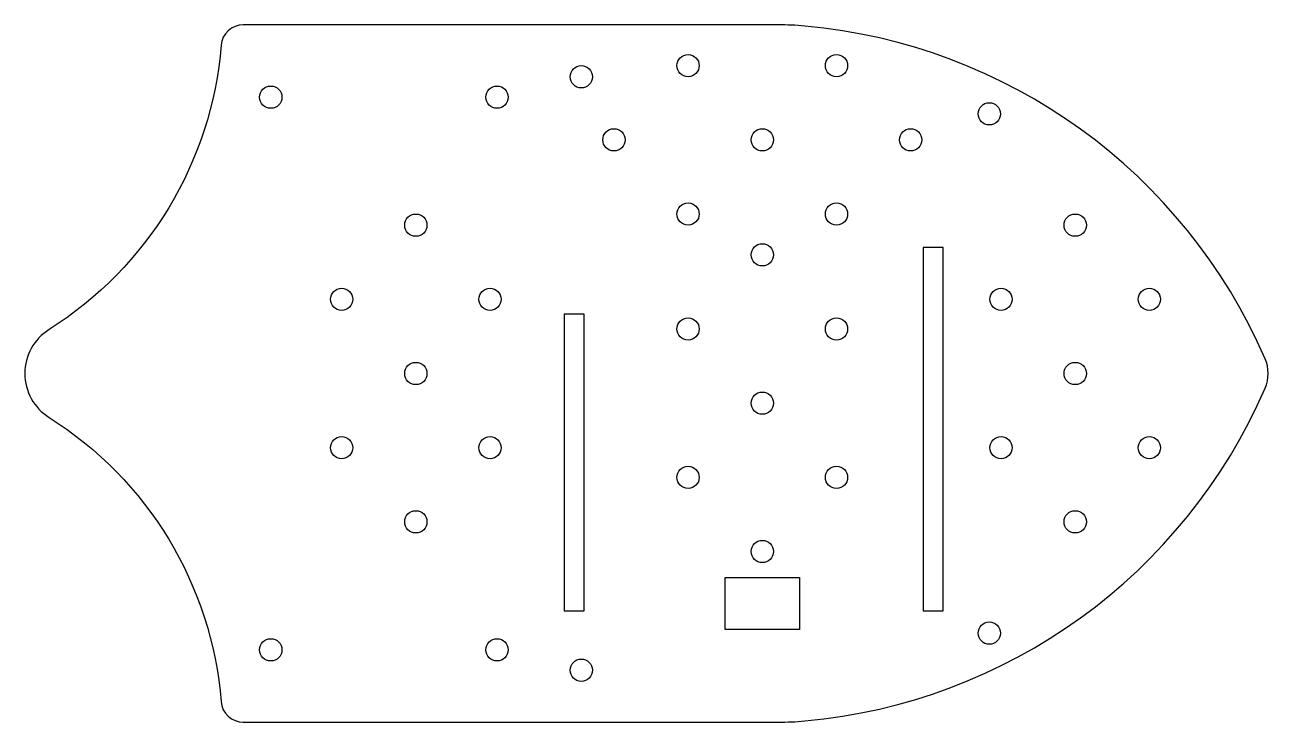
# Model space of a CAD drawing. Extents: x 1495 to 1663, y 581 to 675.
import ezdxf

# ---------------------------------------------------------------- set-up
doc = ezdxf.new("R2010")
doc.units = 0
doc.layers.get('0').update_dxf_attribs({"linetype": 'CONTINUOUS'})

msp = doc.modelspace()

# ---------------------------------------------------------------- linework, layer by layer
for points in [[(1600.53, 675.11, 0.022638), (1596.91, 675.27), (1524.82, 675.27, 0.391067), (1521.83, 672.51, -0.236422), (1498.65, 634.19, 0.551706), (1498.65, 622.35, -0.236422), (1521.83, 584.03, 0.391067), (1524.82, 581.27), (1596.91, 581.27, 0.022638), (1600.53, 581.43, 0.274331), (1662.55, 626.28, 0.207547), (1662.55, 630.26, 0.274331)], [(1568.88, 668.27, -1), (1571.88, 668.27, -1)], [(1623.88, 663.27, -1), (1626.88, 663.27, -1)], [(1626.88, 593.27, -1), (1623.88, 593.27, -1)], [(1571.88, 588.27, -1), (1568.88, 588.27, -1)]]:
    msp.add_lwpolyline(points, format="xyb", close=True)
for points in [[(1619.18, 596.27), (1619.18, 645.27), (1616.48, 645.27), (1616.48, 596.27)], [(1570.78, 596.27), (1570.78, 636.27), (1568.08, 636.27), (1568.08, 596.27)], [(1599.78, 600.77), (1599.78, 593.77), (1589.78, 593.77), (1589.78, 600.77)]]:
    msp.add_lwpolyline(points, close=True)
for centre in [(1584.78, 669.77), (1604.78, 669.77), (1528.53, 665.52), (1559.03, 665.52), (1574.78, 659.77), (1594.78, 659.77), (1614.78, 659.77), (1584.78, 649.77), (1604.78, 649.77), (1548.08, 648.27), (1636.96, 648.27), (1594.78, 644.27), (1538.08, 638.27), (1558.08, 638.27), (1626.96, 638.27), (1646.96, 638.27), (1584.78, 634.27), (1604.78, 634.27), (1548.08, 628.27), (1636.96, 628.27), (1594.78, 624.27), (1538.08, 618.27), (1558.08, 618.27), (1626.96, 618.27), (1646.96, 618.27), (1584.78, 614.27), (1604.78, 614.27), (1548.08, 608.27), (1636.96, 608.27), (1594.78, 604.27), (1528.53, 591.02), (1559.03, 591.02)]:
    msp.add_circle(centre, 1.5)

doc.saveas('drawing.dxf')
